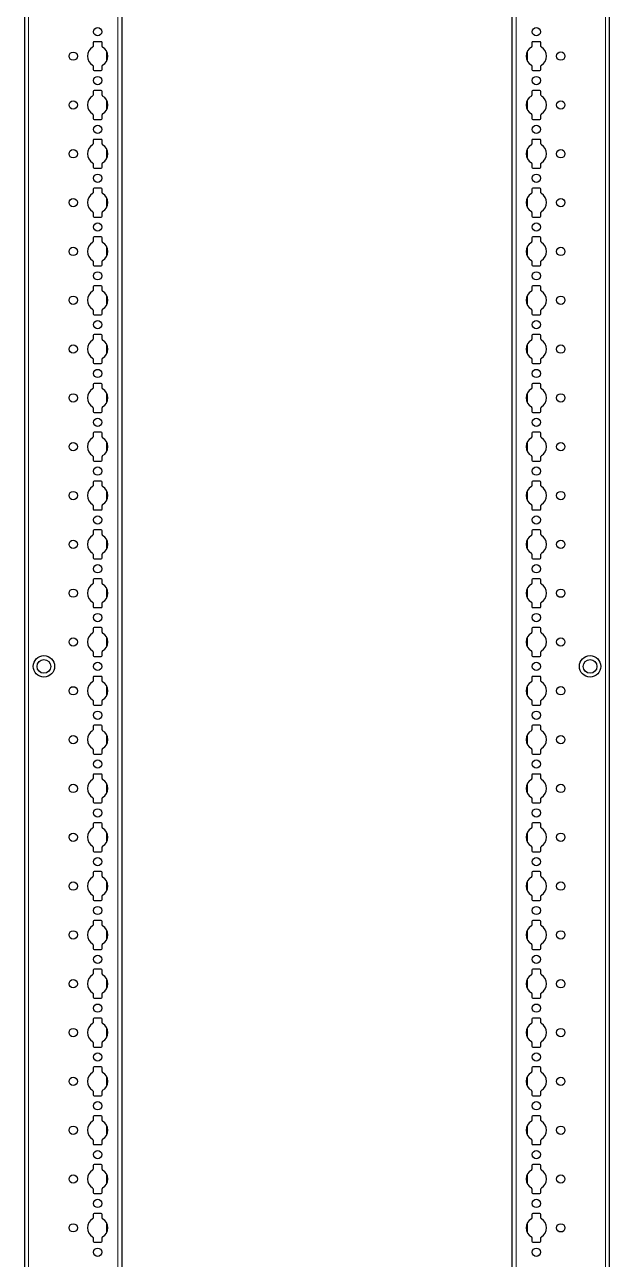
# Model space of a CAD drawing. Header units: millimetres. Extents: x -250 to 4725, y -2047 to 1577.
# Drawn here: x 4426 to 4725, y 52 to 684 of the extents above; entities that cross this region are included whole.
import ezdxf

# ---------------------------------------------------------------- set-up
doc = ezdxf.new("R2010")
doc.units = ezdxf.units.MM

msp = doc.modelspace()

# ---------------------------------------------------------------- linework, layer by layer
at = {"color": 7, "linetype": 'Continuous', "lineweight": 25}
for p, q in [((4425.51, -1006.24), (4425.51, 1092.76)), ((4475.21, 1092.76), (4475.21, -1006.24)), ((4675.21, -1006.24), (4675.21, 1092.76)), ((4724.91, 1092.76), (4724.91, -1006.24)), ((4460.56, 675.16), (4460.56, 673.28)), ((4464.66, 675.66), (4461.06, 675.66)), ((4465.16, 673.28), (4465.16, 675.16)), ((4685.26, 675.16), (4685.26, 673.28)), ((4689.36, 675.66), (4685.76, 675.66)), ((4689.86, 673.28), (4689.86, 675.16)), ((4460.56, 663.23), (4460.56, 661.36)), ((4461.06, 660.86), (4464.66, 660.86)), ((4465.16, 661.36), (4465.16, 663.23)), ((4685.26, 663.23), (4685.26, 661.36)), ((4685.76, 660.86), (4689.36, 660.86)), ((4689.86, 661.36), (4689.86, 663.23)), ((4460.56, 650.16), (4460.56, 648.28)), ((4464.66, 650.66), (4461.06, 650.66)), ((4465.16, 648.28), (4465.16, 650.16)), ((4685.26, 650.16), (4685.26, 648.28)), ((4689.36, 650.66), (4685.76, 650.66)), ((4689.86, 648.28), (4689.86, 650.16)), ((4460.56, 638.23), (4460.56, 636.36)), ((4461.06, 635.86), (4464.66, 635.86)), ((4465.16, 636.36), (4465.16, 638.23)), ((4685.26, 638.23), (4685.26, 636.36)), ((4685.76, 635.86), (4689.36, 635.86)), ((4689.86, 636.36), (4689.86, 638.23)), ((4460.56, 625.16), (4460.56, 623.28)), ((4464.66, 625.66), (4461.06, 625.66)), ((4465.16, 623.28), (4465.16, 625.16)), ((4685.26, 625.16), (4685.26, 623.28)), ((4689.36, 625.66), (4685.76, 625.66)), ((4689.86, 623.28), (4689.86, 625.16)), ((4460.56, 613.23), (4460.56, 611.36)), ((4461.06, 610.86), (4464.66, 610.86)), ((4465.16, 611.36), (4465.16, 613.23)), ((4685.26, 613.23), (4685.26, 611.36)), ((4685.76, 610.86), (4689.36, 610.86)), ((4689.86, 611.36), (4689.86, 613.23)), ((4464.66, 600.66), (4461.06, 600.66)), ((4689.36, 600.66), (4685.76, 600.66)), ((4460.56, 600.16), (4460.56, 598.28)), ((4465.16, 598.28), (4465.16, 600.16)), ((4685.26, 600.16), (4685.26, 598.28)), ((4689.86, 598.28), (4689.86, 600.16)), ((4460.56, 588.23), (4460.56, 586.36)), ((4465.16, 586.36), (4465.16, 588.23)), ((4685.26, 588.23), (4685.26, 586.36)), ((4689.86, 586.36), (4689.86, 588.23)), ((4461.06, 585.86), (4464.66, 585.86)), ((4685.76, 585.86), (4689.36, 585.86)), ((4464.66, 575.66), (4461.06, 575.66)), ((4689.36, 575.66), (4685.76, 575.66)), ((4460.56, 575.16), (4460.56, 573.28)), ((4465.16, 573.28), (4465.16, 575.16)), ((4685.26, 575.16), (4685.26, 573.28)), ((4689.86, 573.28), (4689.86, 575.16)), ((4460.56, 563.23), (4460.56, 561.36)), ((4465.16, 561.36), (4465.16, 563.23)), ((4685.26, 563.23), (4685.26, 561.36)), ((4689.86, 561.36), (4689.86, 563.23)), ((4461.06, 560.86), (4464.66, 560.86)), ((4685.76, 560.86), (4689.36, 560.86)), ((4460.56, 550.16), (4460.56, 548.28)), ((4464.66, 550.66), (4461.06, 550.66)), ((4465.16, 548.28), (4465.16, 550.16)), ((4685.26, 550.16), (4685.26, 548.28)), ((4689.36, 550.66), (4685.76, 550.66)), ((4689.86, 548.28), (4689.86, 550.16)), ((4460.56, 538.23), (4460.56, 536.36)), ((4465.16, 536.36), (4465.16, 538.23)), ((4685.26, 538.23), (4685.26, 536.36)), ((4689.86, 536.36), (4689.86, 538.23)), ((4461.06, 535.86), (4464.66, 535.86)), ((4685.76, 535.86), (4689.36, 535.86)), ((4460.56, 525.16), (4460.56, 523.28)), ((4464.66, 525.66), (4461.06, 525.66)), ((4465.16, 523.28), (4465.16, 525.16)), ((4685.26, 525.16), (4685.26, 523.28)), ((4689.36, 525.66), (4685.76, 525.66)), ((4689.86, 523.28), (4689.86, 525.16)), ((4460.56, 513.23), (4460.56, 511.36)), ((4465.16, 511.36), (4465.16, 513.23)), ((4685.26, 513.23), (4685.26, 511.36)), ((4689.86, 511.36), (4689.86, 513.23)), ((4461.06, 510.86), (4464.66, 510.86)), ((4685.76, 510.86), (4689.36, 510.86)), ((4460.56, 500.16), (4460.56, 498.28)), ((4464.66, 500.66), (4461.06, 500.66)), ((4465.16, 498.28), (4465.16, 500.16)), ((4685.26, 500.16), (4685.26, 498.28)), ((4689.36, 500.66), (4685.76, 500.66)), ((4689.86, 498.28), (4689.86, 500.16)), ((4460.56, 488.23), (4460.56, 486.36)), ((4465.16, 486.36), (4465.16, 488.23)), ((4685.26, 488.23), (4685.26, 486.36)), ((4689.86, 486.36), (4689.86, 488.23)), ((4461.06, 485.86), (4464.66, 485.86)), ((4685.76, 485.86), (4689.36, 485.86)), ((4460.56, 475.16), (4460.56, 473.28)), ((4464.66, 475.66), (4461.06, 475.66)), ((4465.16, 473.28), (4465.16, 475.16)), ((4685.26, 475.16), (4685.26, 473.28)), ((4689.36, 475.66), (4685.76, 475.66)), ((4689.86, 473.28), (4689.86, 475.16)), ((4460.56, 463.23), (4460.56, 461.36)), ((4465.16, 461.36), (4465.16, 463.23)), ((4685.26, 463.23), (4685.26, 461.36)), ((4689.86, 461.36), (4689.86, 463.23)), ((4461.06, 460.86), (4464.66, 460.86)), ((4685.76, 460.86), (4689.36, 460.86)), ((4460.56, 450.16), (4460.56, 448.28)), ((4464.66, 450.66), (4461.06, 450.66)), ((4465.16, 448.28), (4465.16, 450.16)), ((4685.26, 450.16), (4685.26, 448.28)), ((4689.36, 450.66), (4685.76, 450.66)), ((4689.86, 448.28), (4689.86, 450.16)), ((4460.56, 438.23), (4460.56, 436.36)), ((4465.16, 436.36), (4465.16, 438.23)), ((4685.26, 438.23), (4685.26, 436.36)), ((4689.86, 436.36), (4689.86, 438.23)), ((4461.06, 435.86), (4464.66, 435.86)), ((4685.76, 435.86), (4689.36, 435.86)), ((4460.56, 425.16), (4460.56, 423.28)), ((4464.66, 425.66), (4461.06, 425.66)), ((4465.16, 423.28), (4465.16, 425.16)), ((4685.26, 425.16), (4685.26, 423.28)), ((4689.36, 425.66), (4685.76, 425.66)), ((4689.86, 423.28), (4689.86, 425.16)), ((4460.56, 413.23), (4460.56, 411.36)), ((4465.16, 411.36), (4465.16, 413.23)), ((4685.26, 413.23), (4685.26, 411.36)), ((4689.86, 411.36), (4689.86, 413.23)), ((4461.06, 410.86), (4464.66, 410.86)), ((4685.76, 410.86), (4689.36, 410.86)), ((4460.56, 400.16), (4460.56, 398.28)), ((4464.66, 400.66), (4461.06, 400.66)), ((4465.16, 398.28), (4465.16, 400.16)), ((4685.26, 400.16), (4685.26, 398.28)), ((4689.36, 400.66), (4685.76, 400.66)), ((4689.86, 398.28), (4689.86, 400.16)), ((4460.56, 388.23), (4460.56, 386.36)), ((4461.06, 385.86), (4464.66, 385.86)), ((4465.16, 386.36), (4465.16, 388.23)), ((4685.26, 388.23), (4685.26, 386.36)), ((4685.76, 385.86), (4689.36, 385.86)), ((4689.86, 386.36), (4689.86, 388.23)), ((4460.56, 375.16), (4460.56, 373.28)), ((4464.66, 375.66), (4461.06, 375.66)), ((4465.16, 373.28), (4465.16, 375.16)), ((4685.26, 375.16), (4685.26, 373.28)), ((4689.36, 375.66), (4685.76, 375.66)), ((4689.86, 373.28), (4689.86, 375.16)), ((4460.56, 363.23), (4460.56, 361.36)), ((4461.06, 360.86), (4464.66, 360.86)), ((4465.16, 361.36), (4465.16, 363.23)), ((4685.26, 363.23), (4685.26, 361.36)), ((4685.76, 360.86), (4689.36, 360.86)), ((4689.86, 361.36), (4689.86, 363.23)), ((4460.56, 350.16), (4460.56, 348.28)), ((4464.66, 350.66), (4461.06, 350.66)), ((4465.16, 348.28), (4465.16, 350.16)), ((4685.26, 350.16), (4685.26, 348.28)), ((4689.36, 350.66), (4685.76, 350.66)), ((4689.86, 348.28), (4689.86, 350.16)), ((4460.56, 338.23), (4460.56, 336.36)), ((4461.06, 335.86), (4464.66, 335.86)), ((4465.16, 336.36), (4465.16, 338.23)), ((4685.26, 338.23), (4685.26, 336.36)), ((4685.76, 335.86), (4689.36, 335.86)), ((4689.86, 336.36), (4689.86, 338.23)), ((4460.56, 325.16), (4460.56, 323.28)), ((4464.66, 325.66), (4461.06, 325.66)), ((4465.16, 323.28), (4465.16, 325.16)), ((4685.26, 325.16), (4685.26, 323.28)), ((4689.36, 325.66), (4685.76, 325.66)), ((4689.86, 323.28), (4689.86, 325.16)), ((4460.56, 313.23), (4460.56, 311.36)), ((4461.06, 310.86), (4464.66, 310.86)), ((4465.16, 311.36), (4465.16, 313.23)), ((4685.26, 313.23), (4685.26, 311.36)), ((4685.76, 310.86), (4689.36, 310.86)), ((4689.86, 311.36), (4689.86, 313.23)), ((4460.56, 300.16), (4460.56, 298.28)), ((4464.66, 300.66), (4461.06, 300.66)), ((4465.16, 298.28), (4465.16, 300.16)), ((4685.26, 300.16), (4685.26, 298.28)), ((4689.36, 300.66), (4685.76, 300.66)), ((4689.86, 298.28), (4689.86, 300.16)), ((4460.56, 288.23), (4460.56, 286.36)), ((4461.06, 285.86), (4464.66, 285.86)), ((4465.16, 286.36), (4465.16, 288.23)), ((4685.26, 288.23), (4685.26, 286.36)), ((4685.76, 285.86), (4689.36, 285.86)), ((4689.86, 286.36), (4689.86, 288.23)), ((4460.56, 275.16), (4460.56, 273.28)), ((4464.66, 275.66), (4461.06, 275.66)), ((4465.16, 273.28), (4465.16, 275.16)), ((4685.26, 275.16), (4685.26, 273.28)), ((4689.36, 275.66), (4685.76, 275.66)), ((4689.86, 273.28), (4689.86, 275.16)), ((4460.56, 263.23), (4460.56, 261.36)), ((4461.06, 260.86), (4464.66, 260.86)), ((4465.16, 261.36), (4465.16, 263.23)), ((4685.26, 263.23), (4685.26, 261.36)), ((4685.76, 260.86), (4689.36, 260.86)), ((4689.86, 261.36), (4689.86, 263.23)), ((4460.56, 250.16), (4460.56, 248.28)), ((4464.66, 250.66), (4461.06, 250.66)), ((4465.16, 248.28), (4465.16, 250.16)), ((4685.26, 250.16), (4685.26, 248.28)), ((4689.36, 250.66), (4685.76, 250.66)), ((4689.86, 248.28), (4689.86, 250.16)), ((4460.56, 238.23), (4460.56, 236.36)), ((4461.06, 235.86), (4464.66, 235.86)), ((4465.16, 236.36), (4465.16, 238.23)), ((4685.26, 238.23), (4685.26, 236.36)), ((4685.76, 235.86), (4689.36, 235.86)), ((4689.86, 236.36), (4689.86, 238.23)), ((4460.56, 225.16), (4460.56, 223.28)), ((4464.66, 225.66), (4461.06, 225.66)), ((4465.16, 223.28), (4465.16, 225.16)), ((4685.26, 225.16), (4685.26, 223.28)), ((4689.36, 225.66), (4685.76, 225.66)), ((4689.86, 223.28), (4689.86, 225.16)), ((4460.56, 213.23), (4460.56, 211.36)), ((4461.06, 210.86), (4464.66, 210.86)), ((4465.16, 211.36), (4465.16, 213.23)), ((4685.26, 213.23), (4685.26, 211.36)), ((4685.76, 210.86), (4689.36, 210.86)), ((4689.86, 211.36), (4689.86, 213.23)), ((4460.56, 200.16), (4460.56, 198.28)), ((4464.66, 200.66), (4461.06, 200.66)), ((4465.16, 198.28), (4465.16, 200.16)), ((4685.26, 200.16), (4685.26, 198.28)), ((4689.36, 200.66), (4685.76, 200.66)), ((4689.86, 198.28), (4689.86, 200.16)), ((4460.56, 188.23), (4460.56, 186.36)), ((4461.06, 185.86), (4464.66, 185.86)), ((4465.16, 186.36), (4465.16, 188.23)), ((4685.26, 188.23), (4685.26, 186.36)), ((4685.76, 185.86), (4689.36, 185.86)), ((4689.86, 186.36), (4689.86, 188.23)), ((4460.56, 175.16), (4460.56, 173.28)), ((4464.66, 175.66), (4461.06, 175.66)), ((4465.16, 173.28), (4465.16, 175.16)), ((4685.26, 175.16), (4685.26, 173.28)), ((4689.36, 175.66), (4685.76, 175.66)), ((4689.86, 173.28), (4689.86, 175.16)), ((4460.56, 163.23), (4460.56, 161.36)), ((4461.06, 160.86), (4464.66, 160.86)), ((4465.16, 161.36), (4465.16, 163.23)), ((4685.26, 163.23), (4685.26, 161.36)), ((4685.76, 160.86), (4689.36, 160.86)), ((4689.86, 161.36), (4689.86, 163.23)), ((4460.56, 150.16), (4460.56, 148.28)), ((4464.66, 150.66), (4461.06, 150.66)), ((4465.16, 148.28), (4465.16, 150.16)), ((4685.26, 150.16), (4685.26, 148.28)), ((4689.36, 150.66), (4685.76, 150.66)), ((4689.86, 148.28), (4689.86, 150.16)), ((4460.56, 138.23), (4460.56, 136.36)), ((4461.06, 135.86), (4464.66, 135.86)), ((4465.16, 136.36), (4465.16, 138.23)), ((4685.26, 138.23), (4685.26, 136.36)), ((4685.76, 135.86), (4689.36, 135.86)), ((4689.86, 136.36), (4689.86, 138.23)), ((4460.56, 125.16), (4460.56, 123.28)), ((4464.66, 125.66), (4461.06, 125.66)), ((4465.16, 123.28), (4465.16, 125.16)), ((4685.26, 125.16), (4685.26, 123.28)), ((4689.36, 125.66), (4685.76, 125.66)), ((4689.86, 123.28), (4689.86, 125.16)), ((4460.56, 113.23), (4460.56, 111.36)), ((4461.06, 110.86), (4464.66, 110.86)), ((4465.16, 111.36), (4465.16, 113.23)), ((4685.26, 113.23), (4685.26, 111.36)), ((4685.76, 110.86), (4689.36, 110.86)), ((4689.86, 111.36), (4689.86, 113.23)), ((4460.56, 100.16), (4460.56, 98.28)), ((4464.66, 100.66), (4461.06, 100.66)), ((4465.16, 98.28), (4465.16, 100.16)), ((4685.26, 100.16), (4685.26, 98.28)), ((4689.36, 100.66), (4685.76, 100.66)), ((4689.86, 98.28), (4689.86, 100.16)), ((4460.56, 88.23), (4460.56, 86.36)), ((4461.06, 85.86), (4464.66, 85.86)), ((4465.16, 86.36), (4465.16, 88.23)), ((4685.26, 88.23), (4685.26, 86.36)), ((4685.76, 85.86), (4689.36, 85.86)), ((4689.86, 86.36), (4689.86, 88.23)), ((4460.56, 75.16), (4460.56, 73.28)), ((4464.66, 75.66), (4461.06, 75.66)), ((4465.16, 73.28), (4465.16, 75.16)), ((4685.26, 75.16), (4685.26, 73.28)), ((4689.36, 75.66), (4685.76, 75.66)), ((4689.86, 73.28), (4689.86, 75.16)), ((4460.56, 63.23), (4460.56, 61.36)), ((4465.16, 61.36), (4465.16, 63.23)), ((4685.26, 63.23), (4685.26, 61.36)), ((4689.86, 61.36), (4689.86, 63.23)), ((4461.06, 60.86), (4464.66, 60.86)), ((4685.76, 60.86), (4689.36, 60.86))]:
    msp.add_line(p, q, dxfattribs=at)
at = {"color": 8, "linetype": 'Continuous', "lineweight": 18}
for p, q in [((4427.51, 1092.76), (4427.51, -1006.24)), ((4473.21, -1006.24), (4473.21, 1092.76)), ((4677.21, 1092.76), (4677.21, -1006.24)), ((4722.91, -1006.24), (4722.91, 1092.76)), ((4467.36, 665.55), (4467.36, 670.96)), ((4683.06, 670.96), (4683.06, 665.55)), ((4467.36, 640.55), (4467.36, 645.96)), ((4683.06, 645.96), (4683.06, 640.55)), ((4467.36, 615.55), (4467.36, 620.96)), ((4683.06, 620.96), (4683.06, 615.55)), ((4467.36, 590.55), (4467.36, 595.96)), ((4683.06, 595.96), (4683.06, 590.55)), ((4467.36, 565.55), (4467.36, 570.96)), ((4683.06, 570.96), (4683.06, 565.55)), ((4467.36, 540.55), (4467.36, 545.96)), ((4683.06, 545.96), (4683.06, 540.55)), ((4467.36, 515.55), (4467.36, 520.96)), ((4683.06, 520.96), (4683.06, 515.55)), ((4467.36, 490.55), (4467.36, 495.96)), ((4683.06, 495.96), (4683.06, 490.55)), ((4467.36, 465.55), (4467.36, 470.96)), ((4683.06, 470.96), (4683.06, 465.55)), ((4467.36, 440.55), (4467.36, 445.96)), ((4683.06, 445.96), (4683.06, 440.55)), ((4467.36, 415.55), (4467.36, 420.96)), ((4683.06, 420.96), (4683.06, 415.55)), ((4467.36, 390.55), (4467.36, 395.96)), ((4683.06, 395.96), (4683.06, 390.55)), ((4467.36, 365.55), (4467.36, 370.96)), ((4683.06, 370.96), (4683.06, 365.55)), ((4467.36, 340.55), (4467.36, 345.96)), ((4683.06, 345.96), (4683.06, 340.55)), ((4467.36, 315.55), (4467.36, 320.96)), ((4683.06, 320.96), (4683.06, 315.55)), ((4467.36, 290.55), (4467.36, 295.96)), ((4683.06, 295.96), (4683.06, 290.55)), ((4467.36, 265.55), (4467.36, 270.96)), ((4683.06, 270.96), (4683.06, 265.55)), ((4467.36, 240.55), (4467.36, 245.96)), ((4683.06, 245.96), (4683.06, 240.55)), ((4467.36, 215.55), (4467.36, 220.96)), ((4683.06, 220.96), (4683.06, 215.55)), ((4467.36, 190.55), (4467.36, 195.96)), ((4683.06, 195.96), (4683.06, 190.55)), ((4467.36, 165.55), (4467.36, 170.96)), ((4683.06, 170.96), (4683.06, 165.55)), ((4467.36, 140.55), (4467.36, 145.96)), ((4683.06, 145.96), (4683.06, 140.55)), ((4467.36, 115.55), (4467.36, 120.96)), ((4683.06, 120.96), (4683.06, 115.55)), ((4467.36, 90.55), (4467.36, 95.96)), ((4683.06, 95.96), (4683.06, 90.55)), ((4467.36, 65.55), (4467.36, 70.96)), ((4683.06, 70.96), (4683.06, 65.55))]:
    msp.add_line(p, q, dxfattribs=at)
at = {"color": 7, "linetype": 'Continuous', "lineweight": 25}
for centre, radius in [((4462.86, 680.76), 2.12), ((4687.56, 680.76), 2.12), ((4450.36, 668.26), 2.12), ((4700.06, 668.26), 2.13), ((4462.86, 655.76), 2.12), ((4687.56, 655.76), 2.12), ((4450.36, 643.26), 2.12), ((4700.06, 643.26), 2.13), ((4462.86, 630.76), 2.12), ((4687.56, 630.76), 2.12), ((4450.36, 618.26), 2.12), ((4700.06, 618.26), 2.13), ((4462.86, 605.76), 2.12), ((4687.56, 605.76), 2.12), ((4450.36, 593.26), 2.12), ((4700.06, 593.26), 2.13), ((4462.86, 580.76), 2.12), ((4687.56, 580.76), 2.12), ((4450.36, 568.26), 2.12), ((4700.06, 568.26), 2.13), ((4462.86, 555.76), 2.12), ((4687.56, 555.76), 2.12), ((4450.36, 543.26), 2.12), ((4700.06, 543.26), 2.13), ((4462.86, 530.76), 2.12), ((4687.56, 530.76), 2.12), ((4450.36, 518.26), 2.12), ((4700.06, 518.26), 2.13), ((4462.86, 505.76), 2.12), ((4687.56, 505.76), 2.12), ((4450.36, 493.26), 2.12), ((4700.06, 493.26), 2.13), ((4462.86, 480.76), 2.12), ((4687.56, 480.76), 2.12), ((4450.36, 468.26), 2.12), ((4700.06, 468.26), 2.13), ((4462.86, 455.76), 2.12), ((4687.56, 455.76), 2.12), ((4450.36, 443.26), 2.12), ((4700.06, 443.26), 2.13), ((4462.86, 430.76), 2.12), ((4687.56, 430.76), 2.12), ((4450.36, 418.26), 2.12), ((4700.06, 418.26), 2.13), ((4462.86, 405.76), 2.12), ((4687.56, 405.76), 2.12), ((4450.36, 393.26), 2.12), ((4700.06, 393.26), 2.13), ((4462.86, 380.76), 2.12), ((4687.56, 380.76), 2.12), ((4450.36, 368.26), 2.12), ((4700.06, 368.26), 2.13), ((4435.36, 355.76), 5.5), ((4715.06, 355.76), 5.5), ((4435.36, 355.76), 3.5), ((4462.86, 355.76), 2.12), ((4687.56, 355.76), 2.12), ((4715.06, 355.76), 3.5), ((4450.36, 343.26), 2.12), ((4700.06, 343.26), 2.13), ((4462.86, 330.76), 2.12), ((4687.56, 330.76), 2.12), ((4450.36, 318.26), 2.12), ((4700.06, 318.26), 2.13), ((4462.86, 305.76), 2.12), ((4687.56, 305.76), 2.12), ((4450.36, 293.26), 2.12), ((4700.06, 293.26), 2.13), ((4462.86, 280.76), 2.12), ((4687.56, 280.76), 2.12), ((4450.36, 268.26), 2.12), ((4700.06, 268.26), 2.13), ((4462.86, 255.76), 2.12), ((4687.56, 255.76), 2.12), ((4450.36, 243.26), 2.12), ((4700.06, 243.26), 2.13), ((4462.86, 230.76), 2.12), ((4687.56, 230.76), 2.12), ((4450.36, 218.26), 2.12), ((4700.06, 218.26), 2.13), ((4462.86, 205.76), 2.12), ((4687.56, 205.76), 2.12), ((4450.36, 193.26), 2.12), ((4700.06, 193.26), 2.13), ((4462.86, 180.76), 2.12), ((4687.56, 180.76), 2.12), ((4450.36, 168.26), 2.12), ((4700.06, 168.26), 2.13), ((4462.86, 155.76), 2.12), ((4687.56, 155.76), 2.12), ((4450.36, 143.26), 2.12), ((4700.06, 143.26), 2.13), ((4462.86, 130.76), 2.12), ((4687.56, 130.76), 2.12), ((4450.36, 118.26), 2.12), ((4700.06, 118.26), 2.13), ((4462.86, 105.76), 2.12), ((4687.56, 105.76), 2.12), ((4450.36, 93.26), 2.12), ((4700.06, 93.26), 2.13), ((4462.86, 80.76), 2.12), ((4687.56, 80.76), 2.12), ((4450.36, 68.26), 2.12), ((4700.06, 68.26), 2.13), ((4462.86, 55.76), 2.12), ((4687.56, 55.76), 2.12)]:
    msp.add_circle(centre, radius, dxfattribs=at)
for centre, radius, start, end in [((4462.86, 668.26), 5.25, 119.14074, 240.85926), ((4460.06, 673.28), 0.5, 299.14074, 0), ((4461.06, 675.16), 0.5, 90, 180), ((4464.66, 675.16), 0.5, 0, 90), ((4465.66, 673.28), 0.5, 180, 240.85926), ((4462.86, 668.26), 5.25, 299.14074, 60.85926), ((4687.56, 668.26), 5.25, 119.14074, 240.85926), ((4684.76, 673.28), 0.5, 299.14074, 0), ((4685.76, 675.16), 0.5, 90, 180), ((4689.36, 675.16), 0.5, 0, 90), ((4690.36, 673.28), 0.5, 180, 240.85926), ((4687.56, 668.26), 5.25, 299.14074, 60.85926), ((4460.06, 663.23), 0.5, 0, 60.85926), ((4461.06, 661.36), 0.5, 180, 270), ((4464.66, 661.36), 0.5, 270, 0), ((4465.66, 663.23), 0.5, 119.14074, 180), ((4684.76, 663.23), 0.5, 0, 60.85926), ((4685.76, 661.36), 0.5, 180, 270), ((4689.36, 661.36), 0.5, 270, 0), ((4690.36, 663.23), 0.5, 119.14074, 180), ((4462.86, 643.26), 5.25, 119.14074, 240.85926), ((4460.06, 648.28), 0.5, 299.14074, 0), ((4461.06, 650.16), 0.5, 90, 180), ((4464.66, 650.16), 0.5, 0, 90), ((4465.66, 648.28), 0.5, 180, 240.85926), ((4462.86, 643.26), 5.25, 299.14074, 60.85926), ((4687.56, 643.26), 5.25, 119.14074, 240.85926), ((4684.76, 648.28), 0.5, 299.14074, 0), ((4685.76, 650.16), 0.5, 90, 180), ((4689.36, 650.16), 0.5, 0, 90), ((4690.36, 648.28), 0.5, 180, 240.85926), ((4687.56, 643.26), 5.25, 299.14074, 60.85926), ((4460.06, 638.23), 0.5, 0, 60.85926), ((4465.66, 638.23), 0.5, 119.14074, 180), ((4684.76, 638.23), 0.5, 0, 60.85926), ((4690.36, 638.23), 0.5, 119.14074, 180), ((4461.06, 636.36), 0.5, 180, 270), ((4464.66, 636.36), 0.5, 270, 0), ((4685.76, 636.36), 0.5, 180, 270), ((4689.36, 636.36), 0.5, 270, 0), ((4462.86, 618.26), 5.25, 119.14074, 240.85926), ((4460.06, 623.28), 0.5, 299.14074, 0), ((4461.06, 625.16), 0.5, 90, 180), ((4464.66, 625.16), 0.5, 0, 90), ((4465.66, 623.28), 0.5, 180, 240.85926), ((4462.86, 618.26), 5.25, 299.14074, 60.85926), ((4687.56, 618.26), 5.25, 119.14074, 240.85926), ((4684.76, 623.28), 0.5, 299.14074, 0), ((4685.76, 625.16), 0.5, 90, 180), ((4689.36, 625.16), 0.5, 0, 90), ((4690.36, 623.28), 0.5, 180, 240.85926), ((4687.56, 618.26), 5.25, 299.14074, 60.85926), ((4460.06, 613.23), 0.5, 0, 60.85926), ((4465.66, 613.23), 0.5, 119.14074, 180), ((4684.76, 613.23), 0.5, 0, 60.85926), ((4690.36, 613.23), 0.5, 119.14074, 180), ((4461.06, 611.36), 0.5, 180, 270), ((4464.66, 611.36), 0.5, 270, 0), ((4685.76, 611.36), 0.5, 180, 270), ((4689.36, 611.36), 0.5, 270, 0), ((4461.06, 600.16), 0.5, 90, 180), ((4464.66, 600.16), 0.5, 0, 90), ((4685.76, 600.16), 0.5, 90, 180), ((4689.36, 600.16), 0.5, 0, 90), ((4462.86, 593.26), 5.25, 119.14074, 240.85926), ((4460.06, 598.28), 0.5, 299.14074, 0), ((4465.66, 598.28), 0.5, 180, 240.85926), ((4462.86, 593.26), 5.25, 299.14074, 60.85926), ((4687.56, 593.26), 5.25, 119.14074, 240.85926), ((4684.76, 598.28), 0.5, 299.14074, 0), ((4690.36, 598.28), 0.5, 180, 240.85926), ((4687.56, 593.26), 5.25, 299.14074, 60.85926), ((4460.06, 588.23), 0.5, 0, 60.85926), ((4465.66, 588.23), 0.5, 119.14074, 180), ((4684.76, 588.23), 0.5, 0, 60.85926), ((4690.36, 588.23), 0.5, 119.14074, 180), ((4461.06, 586.36), 0.5, 180, 270), ((4464.66, 586.36), 0.5, 270, 0), ((4685.76, 586.36), 0.5, 180, 270), ((4689.36, 586.36), 0.5, 270, 0), ((4461.06, 575.16), 0.5, 90, 180), ((4464.66, 575.16), 0.5, 0, 90), ((4685.76, 575.16), 0.5, 90, 180), ((4689.36, 575.16), 0.5, 0, 90), ((4462.86, 568.26), 5.25, 119.14074, 240.85926), ((4460.06, 573.28), 0.5, 299.14074, 0), ((4465.66, 573.28), 0.5, 180, 240.85926), ((4462.86, 568.26), 5.25, 299.14074, 60.85926), ((4687.56, 568.26), 5.25, 119.14074, 240.85926), ((4684.76, 573.28), 0.5, 299.14074, 0), ((4690.36, 573.28), 0.5, 180, 240.85926), ((4687.56, 568.26), 5.25, 299.14074, 60.85926), ((4460.06, 563.23), 0.5, 0, 60.85926), ((4465.66, 563.23), 0.5, 119.14074, 180), ((4684.76, 563.23), 0.5, 0, 60.85926), ((4690.36, 563.23), 0.5, 119.14074, 180), ((4461.06, 561.36), 0.5, 180, 270), ((4464.66, 561.36), 0.5, 270, 0), ((4685.76, 561.36), 0.5, 180, 270), ((4689.36, 561.36), 0.5, 270, 0), ((4461.06, 550.16), 0.5, 90, 180), ((4464.66, 550.16), 0.5, 0, 90), ((4685.76, 550.16), 0.5, 90, 180), ((4689.36, 550.16), 0.5, 0, 90), ((4462.86, 543.26), 5.25, 119.14074, 240.85926), ((4460.06, 548.28), 0.5, 299.14074, 0), ((4465.66, 548.28), 0.5, 180, 240.85926), ((4462.86, 543.26), 5.25, 299.14074, 60.85926), ((4687.56, 543.26), 5.25, 119.14074, 240.85926), ((4684.76, 548.28), 0.5, 299.14074, 0), ((4690.36, 548.28), 0.5, 180, 240.85926), ((4687.56, 543.26), 5.25, 299.14074, 60.85926), ((4460.06, 538.23), 0.5, 0, 60.85926), ((4465.66, 538.23), 0.5, 119.14074, 180), ((4684.76, 538.23), 0.5, 0, 60.85926), ((4690.36, 538.23), 0.5, 119.14074, 180), ((4461.06, 536.36), 0.5, 180, 270), ((4464.66, 536.36), 0.5, 270, 0), ((4685.76, 536.36), 0.5, 180, 270), ((4689.36, 536.36), 0.5, 270, 0), ((4461.06, 525.16), 0.5, 90, 180), ((4464.66, 525.16), 0.5, 0, 90), ((4685.76, 525.16), 0.5, 90, 180), ((4689.36, 525.16), 0.5, 0, 90), ((4462.86, 518.26), 5.25, 119.14074, 240.85926), ((4460.06, 523.28), 0.5, 299.14074, 0), ((4465.66, 523.28), 0.5, 180, 240.85926), ((4462.86, 518.26), 5.25, 299.14074, 60.85926), ((4687.56, 518.26), 5.25, 119.14074, 240.85926), ((4684.76, 523.28), 0.5, 299.14074, 0), ((4690.36, 523.28), 0.5, 180, 240.85926), ((4687.56, 518.26), 5.25, 299.14074, 60.85926), ((4460.06, 513.23), 0.5, 0, 60.85926), ((4465.66, 513.23), 0.5, 119.14074, 180), ((4684.76, 513.23), 0.5, 0, 60.85926), ((4690.36, 513.23), 0.5, 119.14074, 180), ((4461.06, 511.36), 0.5, 180, 270), ((4464.66, 511.36), 0.5, 270, 0), ((4685.76, 511.36), 0.5, 180, 270), ((4689.36, 511.36), 0.5, 270, 0), ((4461.06, 500.16), 0.5, 90, 180), ((4464.66, 500.16), 0.5, 0, 90), ((4685.76, 500.16), 0.5, 90, 180), ((4689.36, 500.16), 0.5, 0, 90), ((4462.86, 493.26), 5.25, 119.14074, 240.85926), ((4460.06, 498.28), 0.5, 299.14074, 0), ((4465.66, 498.28), 0.5, 180, 240.85926), ((4462.86, 493.26), 5.25, 299.14074, 60.85926), ((4687.56, 493.26), 5.25, 119.14074, 240.85926), ((4684.76, 498.28), 0.5, 299.14074, 0), ((4690.36, 498.28), 0.5, 180, 240.85926), ((4687.56, 493.26), 5.25, 299.14074, 60.85926), ((4460.06, 488.23), 0.5, 0, 60.85926), ((4465.66, 488.23), 0.5, 119.14074, 180), ((4684.76, 488.23), 0.5, 0, 60.85926), ((4690.36, 488.23), 0.5, 119.14074, 180), ((4461.06, 486.36), 0.5, 180, 270), ((4464.66, 486.36), 0.5, 270, 0), ((4685.76, 486.36), 0.5, 180, 270), ((4689.36, 486.36), 0.5, 270, 0), ((4461.06, 475.16), 0.5, 90, 180), ((4464.66, 475.16), 0.5, 0, 90), ((4685.76, 475.16), 0.5, 90, 180), ((4689.36, 475.16), 0.5, 0, 90), ((4462.86, 468.26), 5.25, 119.14074, 240.85926), ((4460.06, 473.28), 0.5, 299.14074, 0), ((4465.66, 473.28), 0.5, 180, 240.85926), ((4462.86, 468.26), 5.25, 299.14074, 60.85926), ((4687.56, 468.26), 5.25, 119.14074, 240.85926), ((4684.76, 473.28), 0.5, 299.14074, 0), ((4690.36, 473.28), 0.5, 180, 240.85926), ((4687.56, 468.26), 5.25, 299.14074, 60.85926), ((4460.06, 463.23), 0.5, 0, 60.85926), ((4465.66, 463.23), 0.5, 119.14074, 180), ((4684.76, 463.23), 0.5, 0, 60.85926), ((4690.36, 463.23), 0.5, 119.14074, 180), ((4461.06, 461.36), 0.5, 180, 270), ((4464.66, 461.36), 0.5, 270, 0), ((4685.76, 461.36), 0.5, 180, 270), ((4689.36, 461.36), 0.5, 270, 0), ((4461.06, 450.16), 0.5, 90, 180), ((4464.66, 450.16), 0.5, 0, 90), ((4685.76, 450.16), 0.5, 90, 180), ((4689.36, 450.16), 0.5, 0, 90), ((4462.86, 443.26), 5.25, 119.14074, 240.85926), ((4460.06, 448.28), 0.5, 299.14074, 0), ((4465.66, 448.28), 0.5, 180, 240.85926), ((4462.86, 443.26), 5.25, 299.14074, 60.85926), ((4687.56, 443.26), 5.25, 119.14074, 240.85926), ((4684.76, 448.28), 0.5, 299.14074, 0), ((4690.36, 448.28), 0.5, 180, 240.85926), ((4687.56, 443.26), 5.25, 299.14074, 60.85926), ((4460.06, 438.23), 0.5, 0, 60.85926), ((4461.06, 436.36), 0.5, 180, 270), ((4464.66, 436.36), 0.5, 270, 0), ((4465.66, 438.23), 0.5, 119.14074, 180), ((4684.76, 438.23), 0.5, 0, 60.85926), ((4685.76, 436.36), 0.5, 180, 270), ((4689.36, 436.36), 0.5, 270, 0), ((4690.36, 438.23), 0.5, 119.14074, 180), ((4461.06, 425.16), 0.5, 90, 180), ((4464.66, 425.16), 0.5, 0, 90), ((4685.76, 425.16), 0.5, 90, 180), ((4689.36, 425.16), 0.5, 0, 90), ((4462.86, 418.26), 5.25, 119.14074, 240.85926), ((4460.06, 423.28), 0.5, 299.14074, 0), ((4465.66, 423.28), 0.5, 180, 240.85926), ((4462.86, 418.26), 5.25, 299.14074, 60.85926), ((4687.56, 418.26), 5.25, 119.14074, 240.85926), ((4684.76, 423.28), 0.5, 299.14074, 0), ((4690.36, 423.28), 0.5, 180, 240.85926), ((4687.56, 418.26), 5.25, 299.14074, 60.85926), ((4460.06, 413.23), 0.5, 0, 60.85926), ((4461.06, 411.36), 0.5, 180, 270), ((4464.66, 411.36), 0.5, 270, 0), ((4465.66, 413.23), 0.5, 119.14074, 180), ((4684.76, 413.23), 0.5, 0, 60.85926), ((4685.76, 411.36), 0.5, 180, 270), ((4689.36, 411.36), 0.5, 270, 0), ((4690.36, 413.23), 0.5, 119.14074, 180), ((4461.06, 400.16), 0.5, 90, 180), ((4464.66, 400.16), 0.5, 0, 90), ((4685.76, 400.16), 0.5, 90, 180), ((4689.36, 400.16), 0.5, 0, 90), ((4462.86, 393.26), 5.25, 119.14074, 240.85926), ((4460.06, 398.28), 0.5, 299.14074, 0), ((4465.66, 398.28), 0.5, 180, 240.85926), ((4462.86, 393.26), 5.25, 299.14074, 60.85926), ((4687.56, 393.26), 5.25, 119.14074, 240.85926), ((4684.76, 398.28), 0.5, 299.14074, 0), ((4690.36, 398.28), 0.5, 180, 240.85926), ((4687.56, 393.26), 5.25, 299.14074, 60.85926), ((4460.06, 388.23), 0.5, 0, 60.85926), ((4461.06, 386.36), 0.5, 180, 270), ((4464.66, 386.36), 0.5, 270, 0), ((4465.66, 388.23), 0.5, 119.14074, 180), ((4684.76, 388.23), 0.5, 0, 60.85926), ((4685.76, 386.36), 0.5, 180, 270), ((4689.36, 386.36), 0.5, 270, 0), ((4690.36, 388.23), 0.5, 119.14074, 180), ((4460.06, 373.28), 0.5, 299.14074, 0), ((4461.06, 375.16), 0.5, 90, 180), ((4464.66, 375.16), 0.5, 0, 90), ((4465.66, 373.28), 0.5, 180, 240.85926), ((4684.76, 373.28), 0.5, 299.14074, 0), ((4685.76, 375.16), 0.5, 90, 180), ((4689.36, 375.16), 0.5, 0, 90), ((4690.36, 373.28), 0.5, 180, 240.85926), ((4462.86, 368.26), 5.25, 119.14074, 240.85926), ((4462.86, 368.26), 5.25, 299.14074, 60.85926), ((4687.56, 368.26), 5.25, 119.14074, 240.85926), ((4687.56, 368.26), 5.25, 299.14074, 60.85926), ((4460.06, 363.23), 0.5, 0, 60.85926), ((4461.06, 361.36), 0.5, 180, 270), ((4464.66, 361.36), 0.5, 270, 0), ((4465.66, 363.23), 0.5, 119.14074, 180), ((4684.76, 363.23), 0.5, 0, 60.85926), ((4685.76, 361.36), 0.5, 180, 270), ((4689.36, 361.36), 0.5, 270, 0), ((4690.36, 363.23), 0.5, 119.14074, 180), ((4462.86, 343.26), 5.25, 119.14074, 240.85926), ((4460.06, 348.28), 0.5, 299.14074, 0), ((4461.06, 350.16), 0.5, 90, 180), ((4464.66, 350.16), 0.5, 0, 90), ((4465.66, 348.28), 0.5, 180, 240.85926), ((4462.86, 343.26), 5.25, 299.14074, 60.85926), ((4687.56, 343.26), 5.25, 119.14074, 240.85926), ((4684.76, 348.28), 0.5, 299.14074, 0), ((4685.76, 350.16), 0.5, 90, 180), ((4689.36, 350.16), 0.5, 0, 90), ((4690.36, 348.28), 0.5, 180, 240.85926), ((4687.56, 343.26), 5.25, 299.14074, 60.85926), ((4460.06, 338.23), 0.5, 0, 60.85926), ((4461.06, 336.36), 0.5, 180, 270), ((4464.66, 336.36), 0.5, 270, 0), ((4465.66, 338.23), 0.5, 119.14074, 180), ((4684.76, 338.23), 0.5, 0, 60.85926), ((4685.76, 336.36), 0.5, 180, 270), ((4689.36, 336.36), 0.5, 270, 0), ((4690.36, 338.23), 0.5, 119.14074, 180), ((4462.86, 318.26), 5.25, 119.14074, 240.85926), ((4460.06, 323.28), 0.5, 299.14074, 0), ((4461.06, 325.16), 0.5, 90, 180), ((4464.66, 325.16), 0.5, 0, 90), ((4465.66, 323.28), 0.5, 180, 240.85926), ((4462.86, 318.26), 5.25, 299.14074, 60.85926), ((4687.56, 318.26), 5.25, 119.14074, 240.85926), ((4684.76, 323.28), 0.5, 299.14074, 0), ((4685.76, 325.16), 0.5, 90, 180), ((4689.36, 325.16), 0.5, 0, 90), ((4690.36, 323.28), 0.5, 180, 240.85926), ((4687.56, 318.26), 5.25, 299.14074, 60.85926), ((4460.06, 313.23), 0.5, 0, 60.85926), ((4461.06, 311.36), 0.5, 180, 270), ((4464.66, 311.36), 0.5, 270, 0), ((4465.66, 313.23), 0.5, 119.14074, 180), ((4684.76, 313.23), 0.5, 0, 60.85926), ((4685.76, 311.36), 0.5, 180, 270), ((4689.36, 311.36), 0.5, 270, 0), ((4690.36, 313.23), 0.5, 119.14074, 180), ((4462.86, 293.26), 5.25, 119.14074, 240.85926), ((4460.06, 298.28), 0.5, 299.14074, 0), ((4461.06, 300.16), 0.5, 90, 180), ((4464.66, 300.16), 0.5, 0, 90), ((4465.66, 298.28), 0.5, 180, 240.85926), ((4462.86, 293.26), 5.25, 299.14074, 60.85926), ((4687.56, 293.26), 5.25, 119.14074, 240.85926), ((4684.76, 298.28), 0.5, 299.14074, 0), ((4685.76, 300.16), 0.5, 90, 180), ((4689.36, 300.16), 0.5, 0, 90), ((4690.36, 298.28), 0.5, 180, 240.85926), ((4687.56, 293.26), 5.25, 299.14074, 60.85926), ((4460.06, 288.23), 0.5, 0, 60.85926), ((4461.06, 286.36), 0.5, 180, 270), ((4464.66, 286.36), 0.5, 270, 0), ((4465.66, 288.23), 0.5, 119.14074, 180), ((4684.76, 288.23), 0.5, 0, 60.85926), ((4685.76, 286.36), 0.5, 180, 270), ((4689.36, 286.36), 0.5, 270, 0), ((4690.36, 288.23), 0.5, 119.14074, 180), ((4462.86, 268.26), 5.25, 119.14074, 240.85926), ((4460.06, 273.28), 0.5, 299.14074, 0), ((4461.06, 275.16), 0.5, 90, 180), ((4464.66, 275.16), 0.5, 0, 90), ((4465.66, 273.28), 0.5, 180, 240.85926), ((4462.86, 268.26), 5.25, 299.14074, 60.85926), ((4687.56, 268.26), 5.25, 119.14074, 240.85926), ((4684.76, 273.28), 0.5, 299.14074, 0), ((4685.76, 275.16), 0.5, 90, 180), ((4689.36, 275.16), 0.5, 0, 90), ((4690.36, 273.28), 0.5, 180, 240.85926), ((4687.56, 268.26), 5.25, 299.14074, 60.85926), ((4460.06, 263.23), 0.5, 0, 60.85926), ((4461.06, 261.36), 0.5, 180, 270), ((4464.66, 261.36), 0.5, 270, 0), ((4465.66, 263.23), 0.5, 119.14074, 180), ((4684.76, 263.23), 0.5, 0, 60.85926), ((4685.76, 261.36), 0.5, 180, 270), ((4689.36, 261.36), 0.5, 270, 0), ((4690.36, 263.23), 0.5, 119.14074, 180), ((4462.86, 243.26), 5.25, 119.14074, 240.85926), ((4460.06, 248.28), 0.5, 299.14074, 0), ((4461.06, 250.16), 0.5, 90, 180), ((4464.66, 250.16), 0.5, 0, 90), ((4465.66, 248.28), 0.5, 180, 240.85926), ((4462.86, 243.26), 5.25, 299.14074, 60.85926), ((4687.56, 243.26), 5.25, 119.14074, 240.85926), ((4684.76, 248.28), 0.5, 299.14074, 0), ((4685.76, 250.16), 0.5, 90, 180), ((4689.36, 250.16), 0.5, 0, 90), ((4690.36, 248.28), 0.5, 180, 240.85926), ((4687.56, 243.26), 5.25, 299.14074, 60.85926), ((4460.06, 238.23), 0.5, 0, 60.85926), ((4461.06, 236.36), 0.5, 180, 270), ((4464.66, 236.36), 0.5, 270, 0), ((4465.66, 238.23), 0.5, 119.14074, 180), ((4684.76, 238.23), 0.5, 0, 60.85926), ((4685.76, 236.36), 0.5, 180, 270), ((4689.36, 236.36), 0.5, 270, 0), ((4690.36, 238.23), 0.5, 119.14074, 180), ((4462.86, 218.26), 5.25, 119.14074, 240.85926), ((4460.06, 223.28), 0.5, 299.14074, 0), ((4461.06, 225.16), 0.5, 90, 180), ((4464.66, 225.16), 0.5, 0, 90), ((4465.66, 223.28), 0.5, 180, 240.85926), ((4462.86, 218.26), 5.25, 299.14074, 60.85926), ((4687.56, 218.26), 5.25, 119.14074, 240.85926), ((4684.76, 223.28), 0.5, 299.14074, 0), ((4685.76, 225.16), 0.5, 90, 180), ((4689.36, 225.16), 0.5, 0, 90), ((4690.36, 223.28), 0.5, 180, 240.85926), ((4687.56, 218.26), 5.25, 299.14074, 60.85926), ((4460.06, 213.23), 0.5, 0, 60.85926), ((4461.06, 211.36), 0.5, 180, 270), ((4464.66, 211.36), 0.5, 270, 0), ((4465.66, 213.23), 0.5, 119.14074, 180), ((4684.76, 213.23), 0.5, 0, 60.85926), ((4685.76, 211.36), 0.5, 180, 270), ((4689.36, 211.36), 0.5, 270, 0), ((4690.36, 213.23), 0.5, 119.14074, 180), ((4462.86, 193.26), 5.25, 119.14074, 240.85926), ((4460.06, 198.28), 0.5, 299.14074, 0), ((4461.06, 200.16), 0.5, 90, 180), ((4464.66, 200.16), 0.5, 0, 90), ((4465.66, 198.28), 0.5, 180, 240.85926), ((4462.86, 193.26), 5.25, 299.14074, 60.85926), ((4687.56, 193.26), 5.25, 119.14074, 240.85926), ((4684.76, 198.28), 0.5, 299.14074, 0), ((4685.76, 200.16), 0.5, 90, 180), ((4689.36, 200.16), 0.5, 0, 90), ((4690.36, 198.28), 0.5, 180, 240.85926), ((4687.56, 193.26), 5.25, 299.14074, 60.85926), ((4460.06, 188.23), 0.5, 0, 60.85926), ((4461.06, 186.36), 0.5, 180, 270), ((4464.66, 186.36), 0.5, 270, 0), ((4465.66, 188.23), 0.5, 119.14074, 180), ((4684.76, 188.23), 0.5, 0, 60.85926), ((4685.76, 186.36), 0.5, 180, 270), ((4689.36, 186.36), 0.5, 270, 0), ((4690.36, 188.23), 0.5, 119.14074, 180), ((4462.86, 168.26), 5.25, 119.14074, 240.85926), ((4460.06, 173.28), 0.5, 299.14074, 0), ((4461.06, 175.16), 0.5, 90, 180), ((4464.66, 175.16), 0.5, 0, 90), ((4465.66, 173.28), 0.5, 180, 240.85926), ((4462.86, 168.26), 5.25, 299.14074, 60.85926), ((4687.56, 168.26), 5.25, 119.14074, 240.85926), ((4684.76, 173.28), 0.5, 299.14074, 0), ((4685.76, 175.16), 0.5, 90, 180), ((4689.36, 175.16), 0.5, 0, 90), ((4690.36, 173.28), 0.5, 180, 240.85926), ((4687.56, 168.26), 5.25, 299.14074, 60.85926), ((4460.06, 163.23), 0.5, 0, 60.85926), ((4461.06, 161.36), 0.5, 180, 270), ((4464.66, 161.36), 0.5, 270, 0), ((4465.66, 163.23), 0.5, 119.14074, 180), ((4684.76, 163.23), 0.5, 0, 60.85926), ((4685.76, 161.36), 0.5, 180, 270), ((4689.36, 161.36), 0.5, 270, 0), ((4690.36, 163.23), 0.5, 119.14074, 180), ((4462.86, 143.26), 5.25, 119.14074, 240.85926), ((4460.06, 148.28), 0.5, 299.14074, 0), ((4461.06, 150.16), 0.5, 90, 180), ((4464.66, 150.16), 0.5, 0, 90), ((4465.66, 148.28), 0.5, 180, 240.85926), ((4462.86, 143.26), 5.25, 299.14074, 60.85926), ((4687.56, 143.26), 5.25, 119.14074, 240.85926), ((4684.76, 148.28), 0.5, 299.14074, 0), ((4685.76, 150.16), 0.5, 90, 180), ((4689.36, 150.16), 0.5, 0, 90), ((4690.36, 148.28), 0.5, 180, 240.85926), ((4687.56, 143.26), 5.25, 299.14074, 60.85926), ((4460.06, 138.23), 0.5, 0, 60.85926), ((4461.06, 136.36), 0.5, 180, 270), ((4464.66, 136.36), 0.5, 270, 0), ((4465.66, 138.23), 0.5, 119.14074, 180), ((4684.76, 138.23), 0.5, 0, 60.85926), ((4685.76, 136.36), 0.5, 180, 270), ((4689.36, 136.36), 0.5, 270, 0), ((4690.36, 138.23), 0.5, 119.14074, 180), ((4462.86, 118.26), 5.25, 119.14074, 240.85926), ((4460.06, 123.28), 0.5, 299.14074, 0), ((4461.06, 125.16), 0.5, 90, 180), ((4464.66, 125.16), 0.5, 0, 90), ((4465.66, 123.28), 0.5, 180, 240.85926), ((4462.86, 118.26), 5.25, 299.14074, 60.85926), ((4687.56, 118.26), 5.25, 119.14074, 240.85926), ((4684.76, 123.28), 0.5, 299.14074, 0), ((4685.76, 125.16), 0.5, 90, 180), ((4689.36, 125.16), 0.5, 0, 90), ((4690.36, 123.28), 0.5, 180, 240.85926), ((4687.56, 118.26), 5.25, 299.14074, 60.85926), ((4460.06, 113.23), 0.5, 0, 60.85926), ((4461.06, 111.36), 0.5, 180, 270), ((4464.66, 111.36), 0.5, 270, 0), ((4465.66, 113.23), 0.5, 119.14074, 180), ((4684.76, 113.23), 0.5, 0, 60.85926), ((4685.76, 111.36), 0.5, 180, 270), ((4689.36, 111.36), 0.5, 270, 0), ((4690.36, 113.23), 0.5, 119.14074, 180), ((4462.86, 93.26), 5.25, 119.14074, 240.85926), ((4460.06, 98.28), 0.5, 299.14074, 0), ((4461.06, 100.16), 0.5, 90, 180), ((4464.66, 100.16), 0.5, 0, 90), ((4465.66, 98.28), 0.5, 180, 240.85926), ((4462.86, 93.26), 5.25, 299.14074, 60.85926), ((4687.56, 93.26), 5.25, 119.14074, 240.85926), ((4684.76, 98.28), 0.5, 299.14074, 0), ((4685.76, 100.16), 0.5, 90, 180), ((4689.36, 100.16), 0.5, 0, 90), ((4690.36, 98.28), 0.5, 180, 240.85926), ((4687.56, 93.26), 5.25, 299.14074, 60.85926), ((4460.06, 88.23), 0.5, 0, 60.85926), ((4465.66, 88.23), 0.5, 119.14074, 180), ((4684.76, 88.23), 0.5, 0, 60.85926), ((4690.36, 88.23), 0.5, 119.14074, 180), ((4461.06, 86.36), 0.5, 180, 270), ((4464.66, 86.36), 0.5, 270, 0), ((4685.76, 86.36), 0.5, 180, 270), ((4689.36, 86.36), 0.5, 270, 0), ((4462.86, 68.26), 5.25, 119.14074, 240.85926), ((4460.06, 73.28), 0.5, 299.14074, 0), ((4461.06, 75.16), 0.5, 90, 180), ((4464.66, 75.16), 0.5, 0, 90), ((4465.66, 73.28), 0.5, 180, 240.85926), ((4462.86, 68.26), 5.25, 299.14074, 60.85926), ((4687.56, 68.26), 5.25, 119.14074, 240.85926), ((4684.76, 73.28), 0.5, 299.14074, 0), ((4685.76, 75.16), 0.5, 90, 180), ((4689.36, 75.16), 0.5, 0, 90), ((4690.36, 73.28), 0.5, 180, 240.85926), ((4687.56, 68.26), 5.25, 299.14074, 60.85926), ((4460.06, 63.23), 0.5, 0, 60.85926), ((4465.66, 63.23), 0.5, 119.14074, 180), ((4684.76, 63.23), 0.5, 0, 60.85926), ((4690.36, 63.23), 0.5, 119.14074, 180), ((4461.06, 61.36), 0.5, 180, 270), ((4464.66, 61.36), 0.5, 270, 0), ((4685.76, 61.36), 0.5, 180, 270), ((4689.36, 61.36), 0.5, 270, 0)]:
    msp.add_arc(centre, radius, start, end, dxfattribs=at)

doc.saveas('drawing.dxf')
